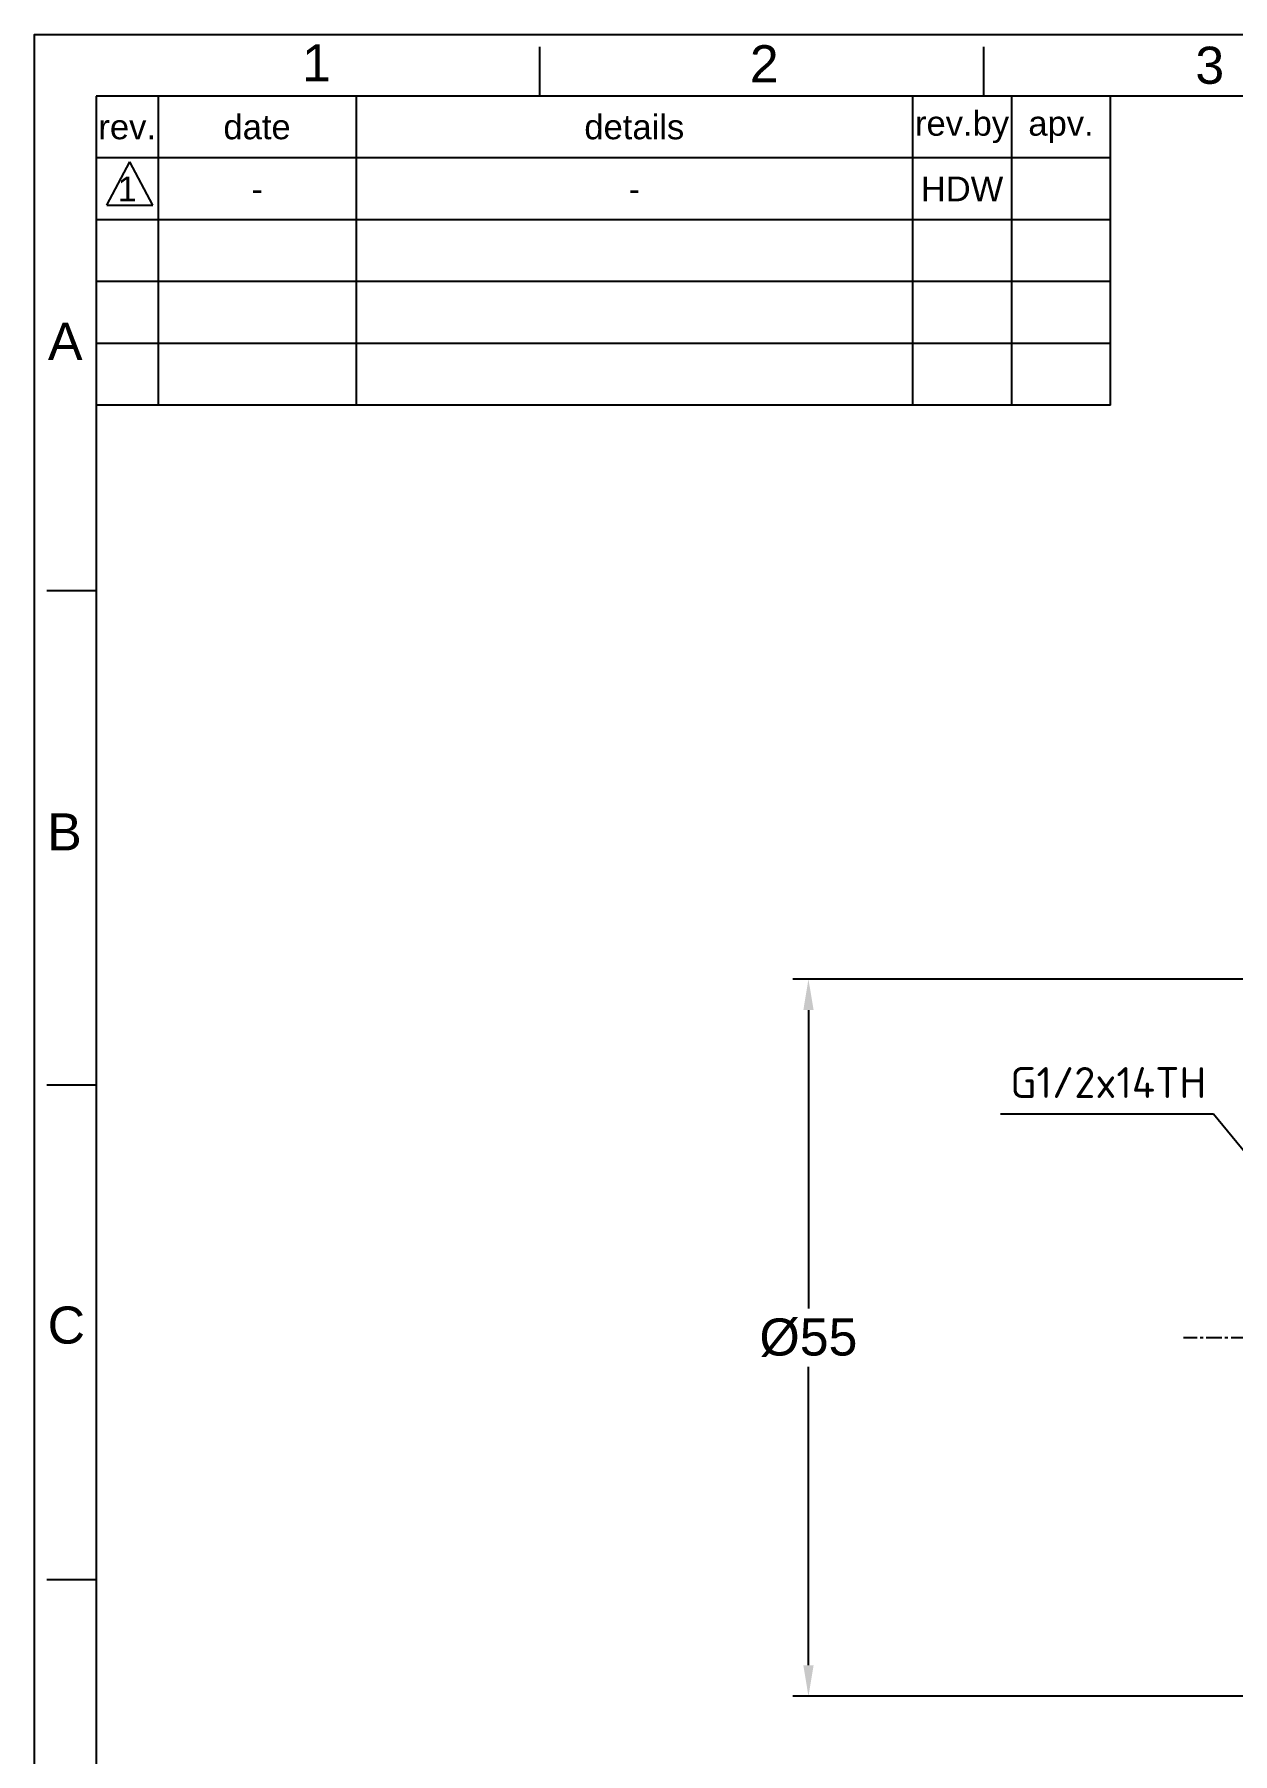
# Model space of a CAD drawing. Header units: millimetres. Extents: x 2274 to 2571, y 1382 to 1592.
# Drawn here: x 2274 to 2370.9, y 1453.4 to 1592.5 of the extents above; entities that cross this region are included whole.
import ezdxf

# ---------------------------------------------------------------- set-up
doc = ezdxf.new("R2010")
doc.units = ezdxf.units.MM
doc.linetypes.add('CENTER', pattern=[2, 1.25, -0.25, 0.25, -0.25])
doc.linetypes.add('HIDDEN', pattern=[0.375, 0.25, -0.125])
for name, color, linetype in [('1', 4, 'HIDDEN'), ('2', 1, 'CENTER'), ('FORM', 7, 'Continuous'), ('TEXT', 2, 'Continuous')]:
    doc.layers.add(name, color=color, linetype=linetype)
doc.styles.get("Standard").update_dxf_attribs({"font": 'arial.ttf'})
doc.dimstyles.get("Standard").update_dxf_attribs({"dimtxt": 0.18, "dimasz": 0.18, "dimexe": 0.18, "dimexo": 0.0625, "dimgap": 0.09, "dimtad": 0, "dimtih": 1, "dimtoh": 1, "dimdec": 4, "dimzin": 0, "dimdsep": 46, "dimtxsty": 'Standard', "dimcen": 0.09, "dimadec": 0, "dimazin": 0, "dimtfac": 1, "dimtdec": 4, "dimtofl": 0, "dimtmove": 0, "dimatfit": 3, "dimfxl": 1, "dimtolj": 1, "dimtzin": 0, "dimarcsym": 0})
doc.dimstyles.new('STANDARD$0', dxfattribs={"dimtxt": 2.5, "dimasz": 2.5, "dimexe": 1, "dimexo": 0.5, "dimgap": 0.5, "dimtad": 1, "dimtih": 1, "dimtoh": 1, "dimdec": 1, "dimdsep": 46, "dimtxsty": 'Standard', "dimcen": 0, "dimclrd": 2, "dimclre": 2, "dimclrt": 4, "dimadec": 0, "dimazin": 0, "dimtfac": 1, "dimtdec": 1, "dimtmove": 1, "dimatfit": 3, "dimfxl": 1, "dimtolj": 1, "dimarcsym": 0})

# ---------------------------------------------------------------- blocks, each defined once
blk = doc.blocks.new('*D28')
at = {"color": 2, "lineweight": -2, "transparency": 16777216}
for p, q in [((2384.66, 1516.04), (2335.32, 1516.04)), ((2336.57, 1513.54), (2336.57, 1489.41)), ((2336.57, 1460.54), (2336.57, 1484.68)), ((2384.66, 1458.04), (2335.32, 1458.04))]:
    blk.add_line(p, q, dxfattribs=at)
at = {"color": 2, "transparency": 16777216}
for points in [[(2336.16, 1513.54), (2336.99, 1513.54), (2336.57, 1516.04)], [(2336.16, 1460.54), (2336.99, 1460.54), (2336.57, 1458.04)]]:
    blk.add_solid(points, dxfattribs=at)
at = {"layer": 'DEFPOINTS', "color": 0, "transparency": 16777216}
for p in [(2336.57, 1516.04), (2385.66, 1516.04), (2385.66, 1458.04)]:
    blk.add_point(p, dxfattribs=at)
at = {"color": 4, "transparency": 16777216, "insert": (2336.57, 1487.04), "char_height": 3, "attachment_point": 5}
blk.add_mtext('%%C55', dxfattribs=at)

msp = doc.modelspace()

# ---------------------------------------------------------------- linework, layer by layer
at = {"layer": '1', "color": 1, "linetype": 'CENTER'}
msp.add_line((2419.99, 1487.04), (2366.89, 1487.04), dxfattribs=at)
at = {"layer": 'FORM'}
for p, q in [((2314.86, 1587.46), (2314.86, 1591.46)), ((2350.74, 1587.46), (2350.74, 1591.46)), ((2565.99, 1587.46), (2278.99, 1587.46)), ((2278.99, 1587.46), (2278.99, 1387.46)), ((2278.99, 1587.46), (2278.99, 1562.46)), ((2283.99, 1587.46), (2283.99, 1562.46)), ((2299.99, 1587.46), (2299.99, 1562.46)), ((2344.99, 1587.46), (2344.99, 1562.46)), ((2352.99, 1587.46), (2352.99, 1562.46)), ((2360.99, 1562.46), (2360.99, 1587.46)), ((2360.99, 1582.46), (2278.99, 1582.46)), ((2360.99, 1577.46), (2278.99, 1577.46)), ((2360.99, 1572.46), (2278.99, 1572.46)), ((2360.99, 1567.46), (2278.99, 1567.46)), ((2360.99, 1562.46), (2278.99, 1562.46)), ((2278.99, 1547.46), (2274.99, 1547.46)), ((2278.99, 1507.46), (2274.99, 1507.46)), ((2278.99, 1467.46), (2274.99, 1467.46))]:
    msp.add_line(p, q, dxfattribs=at)
msp.add_lwpolyline([(2273.99, 1382.46), (2273.99, 1592.46), (2570.99, 1592.46), (2570.99, 1382.46)], close=True, dxfattribs=at)
for p in [(2278.99, 1547.46), (2278.99, 1507.46), (2278.99, 1467.46)]:
    msp.add_point(p, dxfattribs=at)
at = {"layer": 'TEXT', "color": 2}
for p, q in [((2279.85, 1578.64), (2281.7, 1582.14)), ((2283.55, 1578.64), (2281.7, 1582.14)), ((2279.85, 1578.64), (2283.55, 1578.64))]:
    msp.add_line(p, q, dxfattribs=at)

# ---------------------------------------------------------------- texts
at = {"layer": '2', "color": 4, "insert": (2360.81, 1507.68), "char_height": 2.5, "attachment_point": 5}
msp.add_mtext('\\A1;{\\fISOCPEUR|b0|i0|c0|p34;G1/2\\H1.00002x;x\\fISOCPEUR|b0|i0|c129|p34;14TH}', dxfattribs=at)
at = {"layer": 'FORM', "char_height": 3, "attachment_point": 5}
for s, width, insert in [('1', 5, (2296.8, 1590.15)), ('2', 5, (2333, 1590.08)), ('3', 5, (2369.02, 1589.94)), ('A', 40, (2276.48, 1567.63)), ('B', 40, (2276.42, 1527.95)), ('C', 40, (2276.57, 1488.04))]:
    msp.add_mtext_dynamic_manual_height_columns(s, width=width, gutter_width=12.5, heights=[0], dxfattribs=dict(at, insert=insert))
at = {"layer": 'TEXT', "char_height": 2, "attachment_point": 5}
for s, width, insert in [('rev.', 5, (2281.49, 1584.96)), ('date', 16, (2291.99, 1584.96)), ('details', 45, (2322.49, 1584.96)), ('rev.by', 8, (2348.99, 1584.96)), ('apv.', 8, (2356.99, 1584.96)), ('-', 16, (2291.99, 1579.96)), ('{\\fGulim|b0|i0|c129|p50;-}', 45, (2322.49, 1579.96)), ('HDW', 8, (2348.99, 1579.96))]:
    msp.add_mtext_dynamic_manual_height_columns(s, width=width, gutter_width=12.5, heights=[0], dxfattribs=dict(at, insert=insert))
at = {"layer": 'TEXT', "color": 2, "insert": (2281.49, 1579.96), "char_height": 2, "attachment_point": 5}
msp.add_mtext_dynamic_manual_height_columns('1', width=5, gutter_width=12.5, heights=[0], dxfattribs=at)

# ---------------------------------------------------------------- dimensions: what is measured, and where the dimension line sits
dim = msp.add_linear_dim(base=(2336.57, 1516.04), p1=(2385.66, 1458.04), p2=(2385.66, 1516.04), angle=90, text='%%C55', dimstyle='STANDARD$0', override={"dimtxt": 3, "dimexe": 1.25, "dimexo": 1, "dimgap": 0.75, "dimcen": 2.5, "dimtm": 1e-09, "dimtolj": 0})
dim.commit()
dim.dimension.update_dxf_attribs({"geometry": '*D28', "text_midpoint": (2336.57, 1487.04)})

# ---------------------------------------------------------------- leaders
msp.add_leader([(2377.03, 1495.74), (2369.32, 1505.13), (2352.11, 1505.13)], dimstyle='Standard', override={"dimtxt": 3, "dimasz": 2.5, "dimexe": 1.25, "dimexo": 1, "dimgap": 0.75, "dimtad": 1, "dimdec": 1, "dimzin": 8, "dimcen": 2.5, "dimclrd": 2, "dimclre": 2, "dimclrt": 4, "dimtm": 1e-09, "dimtdec": 1, "dimtofl": 1, "dimtmove": 1, "dimtolj": 0, "dimtzin": 8})

doc.saveas('drawing.dxf')
